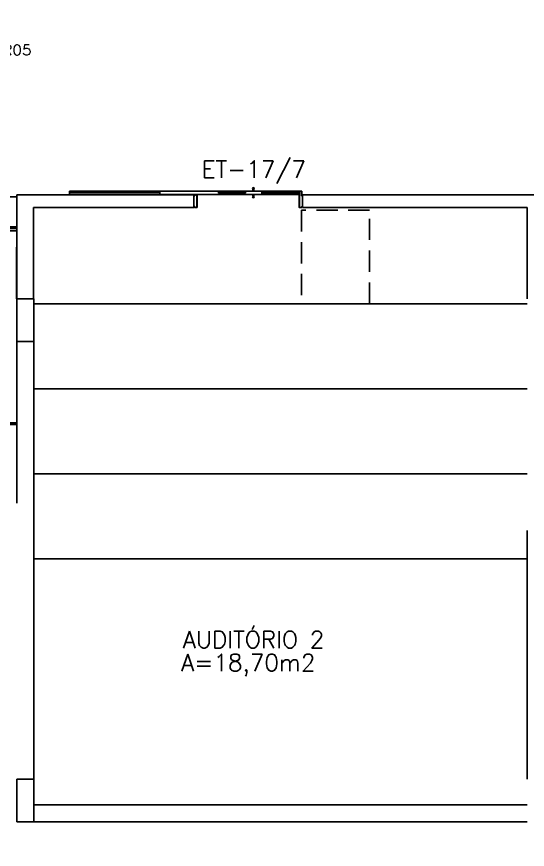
# Model space of a CAD drawing. Header units: millimetres. Extents: x 2128 to 2646, y 1972 to 2207.
# Drawn here: x 2470.24 to 2476.24, y 2031.17 to 2040.96 of the extents above; entities that cross this region are included whole.
import ezdxf

# ---------------------------------------------------------------- set-up
doc = ezdxf.new("R2010")
doc.units = ezdxf.units.MM
doc.linetypes.add('HIDDEN', pattern=[0.375, 0.25, -0.125])
for name, color, linetype in [('AR-ALV', 2, 'Continuous'), ('AR-BANCADAS', 1, 'Continuous'), ('AR-ESTC', 3, 'Continuous'), ('AR-PISO-V', 1, 'Continuous'), ('AR-PROJ', 1, 'HIDDEN'), ('ar-talude', 1, 'Continuous'), ('AR-TXTESQ1', 1, 'Continuous'), ('BC- VISTA', 1, 'Continuous'), ('BC-CUBA', 1, 'Continuous'), ('BGR- VISTA', 12, 'Continuous'), ('COZ1', 1, 'Continuous'), ('DT-ESQ-PERFIL U-C', 2, 'Continuous'), ('ENDEREÇO', 2, 'Continuous'), ('maçaneta', 1, 'Continuous'), ('PM-V', 1, 'Continuous'), ('PM-VIDRO', 2, 'Continuous'), ('pm1', 2, 'Continuous'), ('TEXTO', 2, 'Continuous'), ('Área', 2, 'Continuous')]:
    doc.layers.add(name, color=color, linetype=linetype)
doc.styles.add('S12', font='simplex.shx', dxfattribs={"width": 1.1, "height": 0.12})
doc.styles.add('UNB-100', font='simplex.shx', dxfattribs={"height": 0.2})
doc.styles.add('UNB1-100', font='simplex.shx', dxfattribs={"height": 0.2})

# ---------------------------------------------------------------- blocks, each defined once
blk = doc.blocks.new('CUBAbnc-01P')
at = {"layer": 'COZ1'}
for p, q in [((-0.25, -0.4705), (-0.25, -0.1305)), ((-0.22, -0.1005), (0.22, -0.1005)), ((0.25, -0.4705), (0.25, -0.1305)), ((-0.22, -0.5005), (0.22, -0.5005))]:
    blk.add_line(p, q, dxfattribs=at)
blk.add_circle((0, -0.3005), 0.04, dxfattribs=at)
for centre, start, end in [((-0.22, -0.1305), 90, 180), ((0.22, -0.1305), 0, 90), ((-0.22, -0.4705), 180, 270), ((0.22, -0.4705), 270, 0)]:
    blk.add_arc(centre, 0.03, start, end, dxfattribs=at)
blk = doc.blocks.new('BGR3')
at = {"layer": 'BGR- VISTA'}
for p, q in [((0, 2.305), (0.58, 2.305)), ((0.58, 2.305), (0.6, 2.325)), ((0.58, 2.305), (0.58, 0.02)), ((0.58, 0.02), (0, 0.02)), ((0.6, 0), (0.58, 0.02))]:
    blk.add_line(p, q, dxfattribs=at)
blk.add_lwpolyline([(0.6, 2.325), (0.6, 0), (0, 0), (0, 2.325)], close=True, dxfattribs=at)
at = {"layer": 'BC-CUBA', "rotation": 89.99999999999999}
blk.add_blockref('CUBAbnc-01P', (0, 0.6), dxfattribs=at)
blk = doc.blocks.new('BGR13')
at = {"layer": 'BC- VISTA'}
blk.add_lwpolyline([(0, 1.5), (0, 0), (-0.4, 0), (-0.4, 1.5)], close=True, dxfattribs=at)
blk = doc.blocks.new('PM10')
at = {"layer": 'DT-ESQ-PERFIL U-C'}
for p, q in [((-0.01, 0.12), (-0.01, 0.1385)), ((-0.008, 0.12), (-0.01, 0.12)), ((-0.0085, 0.14), (0, 0.14)), ((0.0005, 0.138), (-0.008, 0.138)), ((-0.008, 0.138), (-0.008, 0.12)), ((0, 0.14), (0, 0.1485)), ((0.0015, 0.15), (0.0285, 0.15)), ((0.028, 0.148), (0.002, 0.148)), ((0.002, 0.148), (0.002, 0.1395)), ((0.028, 0.148), (0.028, 0.002)), ((0.03, 0.1485), (0.03, 0.0015)), ((1.23, 0.1485), (1.23, -0.0435)), ((1.2585, 0.15), (1.2315, 0.15)), ((1.232, 0.148), (1.232, -0.043)), ((1.232, 0.148), (1.258, 0.148)), ((1.258, 0.148), (1.258, 0.1395)), ((1.2595, 0.138), (1.268, 0.138)), ((1.26, 0.14), (1.26, 0.1485)), ((1.2685, 0.14), (1.26, 0.14)), ((1.268, 0.138), (1.268, 0.12)), ((1.268, 0.12), (1.27, 0.12)), ((1.27, 0.12), (1.27, 0.1385)), ((-0.01, 0.0115), (-0.01, 0.03)), ((-0.01, 0.03), (-0.008, 0.03)), ((0, 0.01), (-0.0085, 0.01)), ((-0.008, 0.03), (-0.008, 0.012)), ((-0.008, 0.012), (0.0005, 0.012)), ((0, 0.0015), (0, 0.01)), ((0.002, 0.0105), (0.002, 0.002)), ((0.002, 0.002), (0.028, 0.002)), ((1.258, 0.0105), (1.258, -0.043)), ((1.268, 0.012), (1.2595, 0.012)), ((1.26, 0.01), (1.2685, 0.01)), ((1.26, -0.0435), (1.26, 0.01)), ((1.27, 0.03), (1.268, 0.03)), ((1.268, 0.03), (1.268, 0.012)), ((1.27, 0.0115), (1.27, 0.03)), ((0.0285, 0), (0.0015, 0)), ((1.2315, -0.045), (1.2585, -0.045)), ((1.258, -0.043), (1.232, -0.043))]:
    blk.add_line(p, q, dxfattribs=at)
for centre, start, end in [((-0.0085, 0.1385), 90, 180), ((0.0015, 0.1485), 90, 180), ((0.0005, 0.1395), 270, 0), ((0.0285, 0.1485), 0, 90), ((1.2315, 0.1485), 90, 180), ((1.2595, 0.1395), 180, 270), ((1.2585, 0.1485), 0, 90), ((1.2685, 0.1385), 0, 90), ((-0.0085, 0.0115), 180, 270), ((0.0015, 0.0015), 180, 270), ((0.0005, 0.0105), 0, 90), ((0.0285, 0.0015), 269.93864, 0), ((1.2595, 0.0105), 90, 180), ((1.2685, 0.0115), 270, 0), ((1.2315, -0.0435), 180, 270.06136), ((1.2585, -0.0435), 270, 0)]:
    blk.add_arc(centre, 0.0015, start, end, dxfattribs=at)
at = {"layer": 'maçaneta'}
for p, q in [((0.685, -0.0025), (0.685, 0.0163)), ((0.695, -0.0025), (0.695, 0.0163)), ((0.6825, -0.0025), (0.6975, -0.0025)), ((0.6825, -0.005), (0.6825, -0.0025)), ((0.6825, -0.045), (0.6825, -0.0475)), ((0.6825, -0.0475), (0.6975, -0.0475)), ((0.685, -0.0475), (0.685, -0.0663)), ((0.695, -0.0475), (0.695, -0.0663)), ((0.6975, -0.005), (0.6975, -0.0025)), ((0.6975, -0.045), (0.6975, -0.0475))]:
    blk.add_line(p, q, dxfattribs=at)
for centre in [(0.69, 0.025), (0.69, -0.075)]:
    blk.add_circle(centre, 0.01, dxfattribs=at)
at = {"layer": 'PM-V'}
for p, q in [((-1.47, -0.045), (-1.47, 0)), ((-1.47, -0.0233), (-0.41, -0.0233)), ((-1.47, -0.0267), (-0.41, -0.0267)), ((-1.47, -0.045), (-0.41, -0.045)), ((0.29, -0.005), (0.59, -0.005)), ((0.59, -0.045), (0.29, -0.045)), ((1.23, -0.005), (0.79, -0.005)), ((0.79, -0.0233), (1.23, -0.0233)), ((0.79, -0.0267), (1.23, -0.0267)), ((1.23, -0.045), (0.79, -0.045))]:
    blk.add_line(p, q, dxfattribs=at)
at = {"layer": 'PM-VIDRO'}
for p, q in [((0.29, -0.02), (0.59, -0.02)), ((0.59, -0.03), (0.29, -0.03))]:
    blk.add_line(p, q, dxfattribs=at)
at = {"layer": 'pm1'}
for p, q in [((-0.41, -0.045), (-0.41, -0.005)), ((0.29, -0.005), (-0.41, -0.005)), ((-0.41, -0.045), (0.28, -0.045)), ((0.28, -0.02), (0.29, -0.02)), ((0.28, -0.045), (0.28, -0.02)), ((0.29, -0.03), (0.28, -0.03)), ((0.29, -0.045), (0.28, -0.045)), ((0.29, -0.02), (0.29, -0.005)), ((0.29, -0.045), (0.29, -0.03)), ((0.79, -0.005), (0.59, -0.005)), ((0.59, -0.02), (0.59, -0.005)), ((0.59, -0.02), (0.6, -0.02)), ((0.6, -0.03), (0.59, -0.03)), ((0.59, -0.045), (0.59, -0.03)), ((0.6, -0.045), (0.59, -0.045)), ((0.6, -0.045), (0.6, -0.02)), ((0.6, -0.045), (0.79, -0.045)), ((0.79, -0.045), (0.79, -0.005))]:
    blk.add_line(p, q, dxfattribs=at)

msp = doc.modelspace()

# ---------------------------------------------------------------- linework, layer by layer
at = {"layer": 'AR-ALV'}
for p, q in [((2470.2355, 2037.6401), (2470.2365, 2038.8651)), ((2472.3166, 2038.8651), (2470.2365, 2038.8651)), ((2472.3166, 2038.7151), (2472.3166, 2038.8651)), ((2478.3165, 2038.8651), (2473.5966, 2038.8651)), ((2473.5966, 2038.7151), (2473.5966, 2038.8651)), ((2470.4352, 2037.6401), (2470.4361, 2038.7151)), ((2472.3166, 2038.7151), (2470.4361, 2038.7151)), ((2476.2365, 2038.7151), (2473.5966, 2038.7151)), ((2476.2365, 2038.7151), (2476.2365, 2037.6401)), ((2470.2365, 2037.1401), (2470.2365, 2035.2401)), ((2470.4365, 2037.1401), (2470.4365, 2031.9901)), ((2476.2365, 2034.9151), (2476.2365, 2031.9901)), ((2470.4365, 2031.6901), (2476.2365, 2031.6901)), ((2470.4365, 2031.4901), (2476.2365, 2031.4901))]:
    msp.add_line(p, q, dxfattribs=at)
at = {"layer": 'AR-ESTC'}
for p, q in [((2470.2365, 2037.6401), (2470.4365, 2037.6401)), ((2470.2365, 2037.1401), (2470.2365, 2037.6401)), ((2470.4365, 2037.1401), (2470.4365, 2037.6401)), ((2470.2365, 2037.1401), (2470.4365, 2037.1401)), ((2470.2365, 2031.9901), (2470.4365, 2031.9901)), ((2470.2365, 2031.4901), (2470.2365, 2031.9901)), ((2470.4365, 2031.4901), (2470.4365, 2031.9901)), ((2470.2365, 2031.4901), (2470.4365, 2031.4901))]:
    msp.add_line(p, q, dxfattribs=at)
at = {"layer": 'AR-PISO-V'}
for p, q in [((2476.2365, 2037.5841), (2470.4365, 2037.5841)), ((2476.2365, 2036.5841), (2470.4365, 2036.5841)), ((2476.2365, 2035.5841), (2470.4365, 2035.5841)), ((2476.2365, 2034.5841), (2470.4365, 2034.5841))]:
    msp.add_line(p, q, dxfattribs=at)
at = {"layer": 'AR-PROJ'}
for p, q in [((2473.5832, 2038.6841), (2473.5832, 2037.5841)), ((2474.3832, 2038.6841), (2473.5832, 2038.6841)), ((2474.3832, 2037.5841), (2474.3832, 2038.6841)), ((2473.5832, 2037.5841), (2474.3832, 2037.5841))]:
    msp.add_line(p, q, dxfattribs=at)
at = {"layer": 'ar-talude'}
msp.add_open_spline([(2450.6541, 2053.8237), (2451.1573, 2047.3259), (2453.8437, 2032.3301), (2471.2283, 2019.1844), (2482.4538, 2021.8974), (2490.735, 2027.597), (2497.912, 2040.0992), (2502.9181, 2051.0293), (2507.4821, 2059.7435), (2509.4948, 2065.5907)], degree=3, knots=[0.874603, 0.874603, 0.874603, 0.874603, 13.033613, 24.300817, 33.994288, 45.623477, 57.311406, 66.544355, 85.146679, 85.146679, 85.146679, 85.146679], dxfattribs=at)

# ---------------------------------------------------------------- block references
at = {"layer": 'AR-BANCADAS'}
for name, p, rotation in [('BGR13', (2468.7365, 2038.4401), 270), ('BGR3', (2470.2365, 2038.4901), 180)]:
    msp.add_blockref(name, p, dxfattribs=dict(at, rotation=rotation))
at = {"layer": 'AR-ESTC', "xscale": -1, "rotation": 180}
msp.add_blockref('PM10', (2472.3266, 2038.8651), dxfattribs=at)

# ---------------------------------------------------------------- texts
at = {"layer": 'AR-TXTESQ1', "style": 'S12', "width": 1.1}
msp.add_text('BR05', height=0.12, dxfattribs=at).set_placement((2469.9475, 2040.5089))
at = {"layer": 'ENDEREÇO', "style": 'UNB1-100'}
msp.add_text('ET-17/7', height=0.2, dxfattribs=at).set_placement((2472.4109, 2039.0663))
at = {"layer": 'TEXTO', "style": 'UNB-100'}
msp.add_text('AUDITÓRIO 2', height=0.2, dxfattribs=at).set_placement((2472.1884, 2033.5339))
at = {"layer": 'Área', "style": 'UNB-100'}
msp.add_text('A=18,70m2', height=0.2, dxfattribs=at).set_placement((2472.1702, 2033.2627))

doc.saveas('drawing.dxf')
